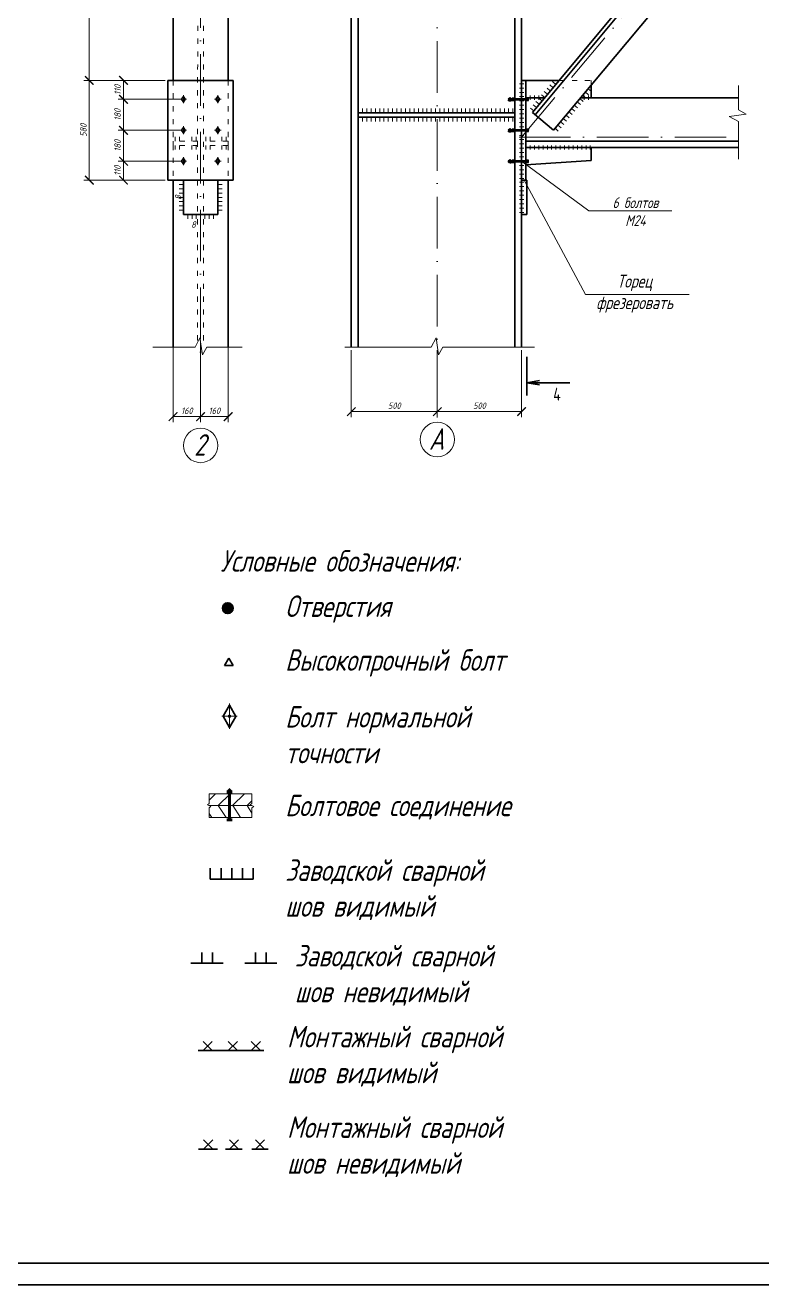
# Model space of a CAD drawing. Header units: millimetres. Extents: x 1665 to 4316, y 443 to 1647.
# Drawn here: x 1955.4 to 2126.7, y 1053 to 1345.9 of the extents above; entities that cross this region are included whole.
import ezdxf

# ---------------------------------------------------------------- set-up
doc = ezdxf.new("R2010")
doc.units = ezdxf.units.MM
for name, pattern in [('ACAD_ISO03W100', [30, 12, -18]), ('ACAD_ISO04W100', [30, 24, -3, 0, -3]), ('ACAD_ISO10W100', [18, 12, -3, 0, -3])]:
    doc.linetypes.add(name, pattern=pattern)
doc.layers.get('0').update_dxf_attribs({"lineweight": 18})
doc.styles.get("Standard").update_dxf_attribs({"font": 'romans.shx', "width": 0.75, "oblique": 15, "height": 1.5})
doc.dimstyles.new('ISO-25', dxfattribs={"dimtxt": 1.5, "dimasz": 2, "dimexe": 1.25, "dimexo": 0.625, "dimtad": 1, "dimtxsty": 'Standard', "dimblk": 'ARCHTICK', "dimcen": 2.5, "dimadec": 0, "dimazin": 0, "dimtfac": 1, "dimtmove": 0, "dimatfit": 3, "dimldrblk": 'NONE', "dimfxl": 1, "dimlwd": 18, "dimlwe": 18, "dimarcsym": 0})

# ---------------------------------------------------------------- blocks, each defined once
blk = doc.blocks.new('_ArchTick')
at = {"color": 0, "linetype": 'ByBlock', "const_width": 0.15}
blk.add_lwpolyline([(-0.5, -0.5), (0.5, 0.5)], dxfattribs=at)
blk = doc.blocks.new('*D229')
at = {"color": 0, "lineweight": 18, "transparency": 16777216}
for p, q in [((2031.23, 1270.35), (2031.23, 1254.77)), ((2051.23, 1270.35), (2051.23, 1254.77)), ((2031.23, 1256.02), (2051.23, 1256.02))]:
    blk.add_line(p, q, dxfattribs=at)
at = {"layer": 'Defpoints', "color": 0, "transparency": 16777216}
for p in [(2031.23, 1270.97), (2051.23, 1270.97), (2051.23, 1256.02)]:
    blk.add_point(p, dxfattribs=at)
at = {"color": 0, "lineweight": 18, "transparency": 16777216, "xscale": 2, "yscale": 2, "zscale": 2, "rotation": 180}
blk.add_blockref('_ArchTick', (2031.23, 1256.02), dxfattribs=at)
at = {"color": 0, "lineweight": 18, "transparency": 16777216, "xscale": 2, "yscale": 2, "zscale": 2}
blk.add_blockref('_ArchTick', (2051.23, 1256.02), dxfattribs=at)
at = {"color": 0, "transparency": 16777216, "insert": (2041.23, 1257.39), "char_height": 1.5, "attachment_point": 5}
blk.add_mtext('500', dxfattribs=at)
blk = doc.blocks.new('_None')
blk = doc.blocks.new('*D230')
at = {"color": 0, "lineweight": 18, "transparency": 16777216}
for p, q in [((2051.23, 1270.35), (2051.23, 1254.77)), ((2070.83, 1270.35), (2070.83, 1254.77)), ((2051.23, 1256.02), (2070.83, 1256.02))]:
    blk.add_line(p, q, dxfattribs=at)
at = {"layer": 'Defpoints', "color": 0, "transparency": 16777216}
for p in [(2051.23, 1270.97), (2070.83, 1270.97), (2070.83, 1256.02)]:
    blk.add_point(p, dxfattribs=at)
at = {"color": 0, "lineweight": 18, "transparency": 16777216, "xscale": 2, "yscale": 2, "zscale": 2, "rotation": 180}
blk.add_blockref('_ArchTick', (2051.23, 1256.02), dxfattribs=at)
at = {"color": 0, "lineweight": 18, "transparency": 16777216, "xscale": 2, "yscale": 2, "zscale": 2}
blk.add_blockref('_ArchTick', (2070.83, 1256.02), dxfattribs=at)
at = {"color": 0, "transparency": 16777216, "insert": (2061.03, 1257.39), "char_height": 1.5, "attachment_point": 5}
blk.add_mtext('500', dxfattribs=at)
blk = doc.blocks.new('*D237')
at = {"color": 0, "lineweight": 18, "transparency": 16777216}
for p, q in [((1991.55, 1328.65), (1976.99, 1328.65)), ((1978.24, 1328.65), (1978.24, 1321.45)), ((1991.55, 1321.45), (1976.99, 1321.45))]:
    blk.add_line(p, q, dxfattribs=at)
at = {"layer": 'Defpoints', "color": 0, "transparency": 16777216}
for p in [(1992.17, 1328.65), (1978.24, 1321.45), (1992.17, 1321.45)]:
    blk.add_point(p, dxfattribs=at)
at = {"color": 0, "lineweight": 18, "transparency": 16777216, "xscale": 2, "yscale": 2, "zscale": 2}
for p, rotation in [((1978.24, 1328.65), 90), ((1978.24, 1321.45), 270)]:
    blk.add_blockref('_ArchTick', p, dxfattribs=dict(at, rotation=rotation))
at = {"color": 0, "transparency": 16777216, "insert": (1976.86, 1325.05), "char_height": 1.5, "attachment_point": 5, "rotation": 90}
blk.add_mtext('180', dxfattribs=at)
blk = doc.blocks.new('*D238')
at = {"color": 0, "lineweight": 18, "transparency": 16777216}
for p, q in [((1990.79, 1314.25), (1976.99, 1314.25)), ((1978.24, 1314.25), (1978.24, 1309.85)), ((1987.95, 1309.85), (1976.99, 1309.85))]:
    blk.add_line(p, q, dxfattribs=at)
at = {"layer": 'Defpoints', "color": 0, "transparency": 16777216}
for p in [(1991.42, 1314.25), (1978.24, 1309.85), (1988.57, 1309.85)]:
    blk.add_point(p, dxfattribs=at)
at = {"color": 0, "lineweight": 18, "transparency": 16777216, "xscale": 2, "yscale": 2, "zscale": 2}
for p, rotation in [((1978.24, 1314.25), 90), ((1978.24, 1309.85), 270)]:
    blk.add_blockref('_ArchTick', p, dxfattribs=dict(at, rotation=rotation))
at = {"color": 0, "transparency": 16777216, "insert": (1976.86, 1312.05), "char_height": 1.5, "attachment_point": 5, "rotation": 90}
blk.add_mtext('110', dxfattribs=at)
blk = doc.blocks.new('*D239')
at = {"color": 0, "lineweight": 18, "transparency": 16777216}
for p, q in [((1987.95, 1333.05), (1976.99, 1333.05)), ((1978.24, 1328.65), (1978.24, 1333.05)), ((1987.95, 1328.65), (1976.99, 1328.65))]:
    blk.add_line(p, q, dxfattribs=at)
at = {"layer": 'Defpoints', "color": 0, "transparency": 16777216}
for p in [(1978.24, 1333.05), (1988.57, 1333.05), (1988.57, 1328.65)]:
    blk.add_point(p, dxfattribs=at)
at = {"color": 0, "lineweight": 18, "transparency": 16777216, "xscale": 2, "yscale": 2, "zscale": 2}
for p, rotation in [((1978.24, 1333.05), 90), ((1978.24, 1328.65), 270)]:
    blk.add_blockref('_ArchTick', p, dxfattribs=dict(at, rotation=rotation))
at = {"color": 0, "transparency": 16777216, "insert": (1976.86, 1330.85), "char_height": 1.5, "attachment_point": 5, "rotation": 90}
blk.add_mtext('110', dxfattribs=at)
blk = doc.blocks.new('*D240')
at = {"color": 0, "lineweight": 18, "transparency": 16777216}
for p, q in [((1987.95, 1333.05), (1969.03, 1333.05)), ((1970.28, 1333.05), (1970.28, 1309.85)), ((1987.95, 1309.85), (1969.03, 1309.85))]:
    blk.add_line(p, q, dxfattribs=at)
at = {"layer": 'Defpoints', "color": 0, "transparency": 16777216}
for p in [(1988.57, 1333.05), (1970.28, 1309.85), (1988.57, 1309.85)]:
    blk.add_point(p, dxfattribs=at)
at = {"color": 0, "lineweight": 18, "transparency": 16777216, "xscale": 2, "yscale": 2, "zscale": 2}
for p, rotation in [((1970.28, 1333.05), 90), ((1970.28, 1309.85), 270)]:
    blk.add_blockref('_ArchTick', p, dxfattribs=dict(at, rotation=rotation))
at = {"color": 0, "transparency": 16777216, "insert": (1968.91, 1321.45), "char_height": 1.5, "attachment_point": 5, "rotation": 90}
blk.add_mtext('580', dxfattribs=at)
blk = doc.blocks.new('*D241')
at = {"color": 0, "lineweight": 18, "transparency": 16777216}
for p, q in [((1991.55, 1321.45), (1976.99, 1321.45)), ((1978.24, 1321.45), (1978.24, 1314.25)), ((1991.55, 1314.25), (1976.99, 1314.25))]:
    blk.add_line(p, q, dxfattribs=at)
at = {"layer": 'Defpoints', "color": 0, "transparency": 16777216}
for p in [(1992.17, 1321.45), (1978.24, 1314.25), (1992.17, 1314.25)]:
    blk.add_point(p, dxfattribs=at)
at = {"color": 0, "lineweight": 18, "transparency": 16777216, "xscale": 2, "yscale": 2, "zscale": 2}
for p, rotation in [((1978.24, 1321.45), 90), ((1978.24, 1314.25), 270)]:
    blk.add_blockref('_ArchTick', p, dxfattribs=dict(at, rotation=rotation))
at = {"color": 0, "transparency": 16777216, "insert": (1976.86, 1317.85), "char_height": 1.5, "attachment_point": 5, "rotation": 90}
blk.add_mtext('180', dxfattribs=at)
blk = doc.blocks.new('*D250')
at = {"color": 0, "lineweight": 18, "transparency": 16777216}
for p, q in [((1996.17, 1272.56), (1996.17, 1253.6)), ((2002.57, 1272.56), (2002.57, 1253.6)), ((1996.17, 1254.85), (2002.57, 1254.85))]:
    blk.add_line(p, q, dxfattribs=at)
at = {"layer": 'Defpoints', "color": 0, "transparency": 16777216}
for p in [(1996.17, 1273.19), (2002.57, 1273.19), (2002.57, 1254.85)]:
    blk.add_point(p, dxfattribs=at)
at = {"color": 0, "lineweight": 18, "transparency": 16777216, "xscale": 2, "yscale": 2, "zscale": 2, "rotation": 180}
blk.add_blockref('_ArchTick', (1996.17, 1254.85), dxfattribs=at)
at = {"color": 0, "lineweight": 18, "transparency": 16777216, "xscale": 2, "yscale": 2, "zscale": 2}
blk.add_blockref('_ArchTick', (2002.57, 1254.85), dxfattribs=at)
at = {"color": 0, "transparency": 16777216, "insert": (1999.37, 1256.22), "char_height": 1.5, "attachment_point": 5}
blk.add_mtext('160', dxfattribs=at)
blk = doc.blocks.new('*D251')
at = {"color": 0, "lineweight": 18, "transparency": 16777216}
for p, q in [((1989.77, 1272.56), (1989.77, 1253.6)), ((1996.17, 1272.56), (1996.17, 1253.6)), ((1989.77, 1254.85), (1996.17, 1254.85))]:
    blk.add_line(p, q, dxfattribs=at)
at = {"layer": 'Defpoints', "color": 0, "transparency": 16777216}
for p in [(1989.77, 1273.19), (1996.17, 1273.19), (1996.17, 1254.85)]:
    blk.add_point(p, dxfattribs=at)
at = {"color": 0, "lineweight": 18, "transparency": 16777216, "xscale": 2, "yscale": 2, "zscale": 2, "rotation": 180}
blk.add_blockref('_ArchTick', (1989.77, 1254.85), dxfattribs=at)
at = {"color": 0, "lineweight": 18, "transparency": 16777216, "xscale": 2, "yscale": 2, "zscale": 2}
blk.add_blockref('_ArchTick', (1996.17, 1254.85), dxfattribs=at)
at = {"color": 0, "transparency": 16777216, "insert": (1992.97, 1256.22), "char_height": 1.5, "attachment_point": 5}
blk.add_mtext('160', dxfattribs=at)
blk = doc.blocks.new('*D252')
at = {"color": 0, "lineweight": 18, "transparency": 16777216}
for p, q in [((1987.95, 1423.77), (1969.03, 1423.77)), ((1970.28, 1423.77), (1970.28, 1333.05)), ((1987.95, 1333.05), (1969.03, 1333.05))]:
    blk.add_line(p, q, dxfattribs=at)
at = {"layer": 'Defpoints', "color": 0, "transparency": 16777216}
for p in [(1988.57, 1423.77), (1970.28, 1333.05), (1988.57, 1333.05)]:
    blk.add_point(p, dxfattribs=at)
at = {"color": 0, "lineweight": 18, "transparency": 16777216, "xscale": 2, "yscale": 2, "zscale": 2}
for p, rotation in [((1970.28, 1423.77), 90), ((1970.28, 1333.05), 270)]:
    blk.add_blockref('_ArchTick', p, dxfattribs=dict(at, rotation=rotation))
at = {"color": 0, "transparency": 16777216, "insert": (1968.91, 1378.41), "char_height": 1.5, "attachment_point": 5, "rotation": 90}
blk.add_mtext('2268', dxfattribs=at)

msp = doc.modelspace()

# ---------------------------------------------------------------- hatches: boundary and pattern name
h = msp.add_hatch(color=256)
h.dxf.hatch_style = 1
h.paths.add_polyline_path([(2002.482, 1210.308), (2002.482, 1211.558, 0.4142136), (2001.232, 1210.308)], flags=16)
h.paths.add_polyline_path([(2003.732, 1210.308, 1), (2001.232, 1210.308)], flags=17)
h.paths.add_polyline_path([(2002.482, 1211.558, 0.4142136), (2001.232, 1210.308, 0.4142136), (2002.482, 1209.058)], flags=17)
h.paths.add_polyline_path([(2003.732, 1210.308, 1), (2001.232, 1210.308, 1)])
h = msp.add_hatch(color=256)
h.dxf.hatch_style = 1
h.paths.add_polyline_path([(2002.482, 1211.558, 0.4142136), (2001.232, 1210.308), (2002.482, 1210.308)])
h.paths.add_polyline_path([(2002.482, 1211.558), (2002.482, 1210.308), (2003.732, 1210.308, 0.4142136)])
h.paths.add_polyline_path([(2002.482, 1210.308), (2001.232, 1210.308, 0.4142136), (2002.482, 1209.058)])
h = msp.add_hatch(color=256)
h.dxf.hatch_style = 1
h.paths.add_polyline_path([(2003.732, 1210.308, 0.4142136), (2002.482, 1211.558), (2002.482, 1209.058, 0.4142136)])
h = msp.add_hatch(color=256)
h.dxf.hatch_style = 1
h.paths.add_polyline_path([(2002.905, 1185.469, 0.4093907), (2002.602, 1185.161), (2002.905, 1185.161)])
h.paths.add_polyline_path([(2002.905, 1185.469), (2002.905, 1185.161), (2003.219, 1185.161, 0.4190529)])
h.paths.add_polyline_path([(2002.905, 1185.161), (2002.602, 1185.161, 0.4093907), (2002.905, 1184.852)])
h.paths.add_polyline_path([(2003.219, 1185.161), (2002.905, 1185.161), (2002.905, 1184.852, 0.4190529)])
h = msp.add_hatch()
h.set_pattern_fill('ANSI31', color=256, scale=0.75)
h.set_pattern_definition([(45, (385.0657, -366.598), (-1.683798, 1.683798), [])])
h.paths.add_polyline_path([(2002.901, 1167.166), (1998.175, 1167.166), (1998.175, 1164.402), (2002.901, 1164.402)])
h.paths.add_polyline_path([(2008.128, 1167.166), (2002.901, 1167.166), (2002.901, 1164.402), (2008.128, 1164.402)])

# ---------------------------------------------------------------- linework, layer by layer
at = {"linetype": 'ACAD_ISO10W100'}
for p, q in [((2051.226, 1450.742), (2051.226, 1253.537)), ((1996.173, 1447.773), (1996.173, 1252.15)), ((2070.826, 1319.853), (2102.924, 1358.106))]:
    msp.add_line(p, q, dxfattribs=at)
at = {"linetype": 'ACAD_ISO03W100', "ltscale": 0.1}
for p, q in [((1995.533, 1447.773), (1995.466, 1272.082)), ((1996.813, 1447.773), (1996.813, 1272.082)), ((1989.773, 1333.053), (1989.773, 1309.853)), ((2002.573, 1333.053), (2002.573, 1309.853)), ((2079.571, 1333.053), (2087.026, 1333.053)), ((1995.533, 1318.941), (1989.773, 1318.941)), ((2002.573, 1318.941), (1996.813, 1318.941)), ((1995.533, 1317.941), (1989.773, 1317.941)), ((2002.573, 1317.941), (1996.813, 1317.941))]:
    msp.add_line(p, q, dxfattribs=at)
at = {"lineweight": 30}
for p, q in [((2031.226, 1270.973), (2031.226, 1447.773)), ((2032.826, 1270.973), (2032.826, 1447.773)), ((2069.226, 1447.773), (2069.226, 1270.973)), ((2070.826, 1447.773), (2070.826, 1270.973)), ((1989.773, 1423.773), (1989.773, 1333.053)), ((2002.573, 1423.773), (2002.573, 1333.053)), ((2073.345, 1325.587), (2115.393, 1376.01)), ((2073.96, 1325.073), (2116.006, 1375.495)), ((2078.256, 1321.482), (2120.295, 1371.896)), ((2003.773, 1333.053), (1988.573, 1333.053)), ((1988.573, 1333.053), (1988.573, 1309.853)), ((2003.773, 1309.853), (2003.773, 1333.053)), ((2071.826, 1333.053), (2070.826, 1333.053)), ((2071.826, 1309.853), (2071.826, 1333.053)), ((2071.826, 1333.053), (2079.571, 1333.053)), ((2087.026, 1332), (2087.026, 1329.029)), ((2071.826, 1329.029), (2076.215, 1329.029)), ((2084.549, 1329.029), (2121.298, 1329.029)), ((2069.226, 1325.482), (2032.826, 1325.482)), ((2069.226, 1324.482), (2032.826, 1324.482)), ((2078.256, 1321.482), (2073.345, 1325.587)), ((2071.826, 1318.941), (2121.298, 1318.941)), ((2071.826, 1317.441), (2121.298, 1317.441)), ((2087.026, 1317.441), (2087.026, 1314.397)), ((2087.026, 1314.397), (2071.826, 1313.441)), ((1988.573, 1309.853), (2003.773, 1309.853)), ((1989.773, 1309.853), (1989.773, 1270.973)), ((1990.173, 1309.853), (2002.173, 1309.853)), ((1992.173, 1309.853), (2000.173, 1309.853)), ((1992.173, 1301.853), (1992.173, 1309.853)), ((2000.173, 1309.853), (2000.173, 1301.853)), ((2002.573, 1309.853), (2002.573, 1270.973)), ((2070.826, 1309.853), (2072.026, 1309.853)), ((2072.026, 1301.853), (2072.026, 1309.853)), ((2000.173, 1301.853), (1992.173, 1301.853)), ((2072.026, 1301.853), (2070.826, 1301.853)), ((2072.026, 1259.748), (2072.026, 1268.748)), ((2072.026, 1262.748), (2075.03, 1263.278)), ((2072.026, 1262.748), (2082.026, 1262.748)), ((2072.026, 1262.748), (2075.03, 1262.219)), ((2002.727, 1198.691), (2001.727, 1196.959)), ((2003.727, 1196.959), (2002.727, 1198.691)), ((2001.727, 1196.959), (2003.727, 1196.959)), ((2002.905, 1187.759), (2001.405, 1185.161)), ((2004.401, 1185.158), (2002.905, 1187.759)), ((2001.405, 1185.161), (2002.901, 1182.56)), ((2002.901, 1182.56), (2004.401, 1185.158)), ((1998.431, 1149.825), (1998.431, 1147.325)), ((2000.931, 1149.825), (2000.931, 1147.325)), ((2003.431, 1149.825), (2003.431, 1147.325)), ((2005.931, 1149.825), (2005.931, 1147.325)), ((2008.431, 1149.825), (2008.431, 1147.325)), ((1998.431, 1147.325), (2008.431, 1147.325)), ((1996.434, 1130.251), (1996.434, 1127.751)), ((1998.934, 1130.251), (1998.934, 1127.751)), ((2008.934, 1130.251), (2008.934, 1127.751)), ((2011.434, 1130.251), (2011.434, 1127.751)), ((1993.934, 1127.751), (2001.434, 1127.751)), ((2006.434, 1127.751), (2013.934, 1127.751)), ((1995.596, 1107.444), (2010.895, 1107.444)), ((1996.762, 1109.565), (1998.883, 1107.444)), ((1998.883, 1109.565), (1996.762, 1107.444)), ((2002.607, 1109.565), (2004.728, 1107.444)), ((2004.728, 1109.565), (2002.607, 1107.444)), ((2007.956, 1109.565), (2010.077, 1107.444)), ((2010.077, 1109.565), (2007.956, 1107.444)), ((1995.719, 1084.523), (2000.093, 1084.523)), ((1996.885, 1086.644), (1999.006, 1084.523)), ((1999.006, 1086.644), (1996.885, 1084.523)), ((2001.994, 1084.523), (2005.819, 1084.523)), ((2002.879, 1086.644), (2005.001, 1084.523)), ((2005.001, 1086.644), (2002.879, 1084.523)), ((2008.055, 1084.523), (2011.88, 1084.523)), ((2008.94, 1086.644), (2011.062, 1084.523)), ((2011.062, 1086.644), (2008.94, 1084.523)), ((2501.02, 1057.955), (1685.02, 1057.955))]:
    msp.add_line(p, q, dxfattribs=at)
at = {"lineweight": 20, "ltscale": 0.1}
msp.add_line((2087.026, 1333.053), (2087.026, 1332), dxfattribs=at)
for p, q in [((2070.326, 1332.268), (2071.326, 1332.268)), ((2070.326, 1331.268), (2071.326, 1331.268)), ((2070.326, 1330.268), (2071.326, 1330.268)), ((2076.875, 1329.819), (2076.107, 1330.46)), ((2077.515, 1330.587), (2076.748, 1331.229)), ((2078.155, 1331.355), (2077.388, 1331.997)), ((2078.796, 1332.123), (2078.029, 1332.765)), ((2086.42, 1329.712), (2085.653, 1330.353)), ((2087.061, 1330.48), (2086.293, 1331.121)), ((2121.298, 1331.837), (2121.298, 1326.23)), ((2003.773, 1321.453), (2003.773, 1328.253)), ((2070.326, 1329.268), (2071.326, 1329.268)), ((2070.326, 1328.268), (2071.326, 1328.268)), ((2070.326, 1327.268), (2071.326, 1327.268)), ((2072.824, 1328.529), (2072.824, 1329.529)), ((2074.313, 1326.747), (2073.546, 1327.388)), ((2073.824, 1328.529), (2073.824, 1329.529)), ((2073.824, 1328.529), (2073.824, 1329.529)), ((2074.953, 1327.515), (2074.186, 1328.156)), ((2074.824, 1328.529), (2074.824, 1329.529)), ((2075.594, 1328.283), (2074.826, 1328.924)), ((2076.234, 1329.051), (2075.467, 1329.692)), ((2083.858, 1326.64), (2083.091, 1327.281)), ((2084.499, 1327.408), (2083.732, 1328.049)), ((2085.139, 1328.176), (2084.372, 1328.817)), ((2085.78, 1328.944), (2085.013, 1329.585)), ((2085.422, 1328.529), (2085.422, 1329.529)), ((2085.422, 1328.529), (2085.422, 1329.529)), ((2086.422, 1328.529), (2086.422, 1329.529)), ((2033.826, 1325.482), (2033.826, 1326.482)), ((2033.826, 1323.482), (2033.826, 1324.482)), ((2034.826, 1325.482), (2034.826, 1326.482)), ((2034.826, 1323.482), (2034.826, 1324.482)), ((2035.826, 1325.482), (2035.826, 1326.482)), ((2035.826, 1323.482), (2035.826, 1324.482)), ((2036.826, 1325.482), (2036.826, 1326.482)), ((2036.826, 1323.482), (2036.826, 1324.482)), ((2037.826, 1325.482), (2037.826, 1326.482)), ((2037.826, 1323.482), (2037.826, 1324.482)), ((2038.826, 1325.482), (2038.826, 1326.482)), ((2038.826, 1323.482), (2038.826, 1324.482)), ((2039.826, 1325.482), (2039.826, 1326.482)), ((2039.826, 1323.482), (2039.826, 1324.482)), ((2040.826, 1325.482), (2040.826, 1326.482)), ((2040.826, 1323.482), (2040.826, 1324.482)), ((2041.826, 1325.482), (2041.826, 1326.482)), ((2041.826, 1323.482), (2041.826, 1324.482)), ((2042.826, 1325.482), (2042.826, 1326.482)), ((2042.826, 1323.482), (2042.826, 1324.482)), ((2043.826, 1325.482), (2043.826, 1326.482)), ((2043.826, 1323.482), (2043.826, 1324.482)), ((2044.826, 1325.482), (2044.826, 1326.482)), ((2044.826, 1323.482), (2044.826, 1324.482)), ((2045.826, 1325.482), (2045.826, 1326.482)), ((2045.826, 1323.482), (2045.826, 1324.482)), ((2046.826, 1325.482), (2046.826, 1326.482)), ((2046.826, 1323.482), (2046.826, 1324.482)), ((2047.826, 1325.482), (2047.826, 1326.482)), ((2047.826, 1323.482), (2047.826, 1324.482)), ((2048.826, 1325.482), (2048.826, 1326.482)), ((2048.826, 1323.482), (2048.826, 1324.482)), ((2049.826, 1325.482), (2049.826, 1326.482)), ((2049.826, 1323.482), (2049.826, 1324.482)), ((2050.826, 1325.482), (2050.826, 1326.482)), ((2050.826, 1323.482), (2050.826, 1324.482)), ((2051.826, 1325.482), (2051.826, 1326.482)), ((2051.826, 1323.482), (2051.826, 1324.482)), ((2052.826, 1325.482), (2052.826, 1326.482)), ((2052.826, 1323.482), (2052.826, 1324.482)), ((2053.826, 1325.482), (2053.826, 1326.482)), ((2053.826, 1323.482), (2053.826, 1324.482)), ((2054.826, 1325.482), (2054.826, 1326.482)), ((2054.826, 1323.482), (2054.826, 1324.482)), ((2055.826, 1325.482), (2055.826, 1326.482)), ((2055.826, 1323.482), (2055.826, 1324.482)), ((2056.826, 1325.482), (2056.826, 1326.482)), ((2056.826, 1323.482), (2056.826, 1324.482)), ((2057.826, 1325.482), (2057.826, 1326.482)), ((2057.826, 1323.482), (2057.826, 1324.482)), ((2058.826, 1325.482), (2058.826, 1326.482)), ((2058.826, 1323.482), (2058.826, 1324.482)), ((2059.826, 1325.482), (2059.826, 1326.482)), ((2059.826, 1323.482), (2059.826, 1324.482)), ((2060.826, 1325.482), (2060.826, 1326.482)), ((2060.826, 1323.482), (2060.826, 1324.482)), ((2061.826, 1325.482), (2061.826, 1326.482)), ((2061.826, 1323.482), (2061.826, 1324.482)), ((2062.826, 1325.482), (2062.826, 1326.482)), ((2062.826, 1323.482), (2062.826, 1324.482)), ((2063.826, 1325.482), (2063.826, 1326.482)), ((2063.826, 1323.482), (2063.826, 1324.482)), ((2064.826, 1325.482), (2064.826, 1326.482)), ((2064.826, 1323.482), (2064.826, 1324.482)), ((2065.826, 1325.482), (2065.826, 1326.482)), ((2065.826, 1323.482), (2065.826, 1324.482)), ((2066.826, 1325.482), (2066.826, 1326.482)), ((2066.826, 1323.482), (2066.826, 1324.482)), ((2067.826, 1325.482), (2067.826, 1326.482)), ((2067.826, 1323.482), (2067.826, 1324.482)), ((2068.826, 1325.482), (2068.826, 1326.482)), ((2068.826, 1323.482), (2068.826, 1324.482)), ((2070.326, 1326.268), (2071.326, 1326.268)), ((2070.326, 1325.268), (2071.326, 1325.268)), ((2070.326, 1324.268), (2071.326, 1324.268)), ((2071.826, 1325.982), (2071.826, 1326.982)), ((2073.672, 1325.979), (2072.905, 1326.62)), ((2081.297, 1323.568), (2080.529, 1324.209)), ((2081.937, 1324.336), (2081.17, 1324.977)), ((2082.578, 1325.104), (2081.81, 1325.745)), ((2083.218, 1325.872), (2082.451, 1326.513)), ((2123.059, 1325.195), (2119.088, 1324.62)), ((2119.088, 1324.62), (2121.298, 1323.521)), ((2121.298, 1326.23), (2123.059, 1325.195)), ((2070.326, 1323.268), (2071.326, 1323.268)), ((2070.326, 1322.268), (2071.326, 1322.268)), ((2070.326, 1321.268), (2071.326, 1321.268)), ((2072.626, 1321.521), (2071.026, 1321.521)), ((2071.826, 1322.982), (2071.826, 1323.982)), ((2079.375, 1321.264), (2078.608, 1321.905)), ((2080.016, 1322.032), (2079.249, 1322.673)), ((2080.656, 1322.8), (2079.889, 1323.441)), ((2121.298, 1323.521), (2121.298, 1314.726)), ((1989.773, 1318.941), (1989.773, 1317.941)), ((1990.267, 1318.941), (1990.267, 1319.941)), ((1991.267, 1318.941), (1991.267, 1319.941)), ((1994.151, 1318.941), (1994.151, 1319.941)), ((1995.151, 1318.941), (1995.151, 1319.941)), ((1997.391, 1318.941), (1997.391, 1319.941)), ((1998.391, 1318.941), (1998.391, 1319.941)), ((2001.087, 1318.941), (2001.087, 1319.941)), ((2002.087, 1318.941), (2002.087, 1319.941)), ((2002.573, 1318.941), (2002.573, 1317.941)), ((2070.326, 1320.268), (2071.326, 1320.268)), ((2070.326, 1319.268), (2071.326, 1319.268)), ((2070.326, 1318.268), (2071.326, 1318.268)), ((1990.267, 1316.941), (1990.267, 1317.941)), ((1991.267, 1316.941), (1991.267, 1317.941)), ((1994.151, 1316.941), (1994.151, 1317.941)), ((1995.151, 1316.941), (1995.151, 1317.941)), ((1997.391, 1316.941), (1997.391, 1317.941)), ((1998.391, 1316.941), (1998.391, 1317.941)), ((2001.087, 1316.941), (2001.087, 1317.941)), ((2002.087, 1316.941), (2002.087, 1317.941)), ((2070.326, 1317.268), (2071.326, 1317.268)), ((2070.326, 1316.268), (2071.326, 1316.268)), ((2072.824, 1316.941), (2072.824, 1317.941)), ((2073.824, 1316.941), (2073.824, 1317.941)), ((2073.824, 1316.941), (2073.824, 1317.941)), ((2074.824, 1316.941), (2074.824, 1317.941)), ((2075.824, 1316.941), (2075.824, 1317.941)), ((2076.824, 1316.941), (2076.824, 1317.941)), ((2076.824, 1316.941), (2076.824, 1317.941)), ((2077.824, 1316.941), (2077.824, 1317.941)), ((2077.824, 1316.941), (2077.824, 1317.941)), ((2078.824, 1316.941), (2078.824, 1317.941)), ((2079.824, 1316.941), (2079.824, 1317.941)), ((2080.824, 1316.941), (2080.824, 1317.941)), ((2081.824, 1316.941), (2081.824, 1317.941)), ((2082.824, 1316.941), (2082.824, 1317.941)), ((2083.824, 1316.941), (2083.824, 1317.941)), ((2084.824, 1316.941), (2084.824, 1317.941)), ((2085.824, 1316.941), (2085.824, 1317.941)), ((2086.824, 1316.941), (2086.824, 1317.941)), ((2070.326, 1315.268), (2071.326, 1315.268)), ((2070.326, 1314.268), (2071.326, 1314.268)), ((2070.326, 1313.268), (2071.326, 1313.268)), ((2070.826, 1314.268), (2086.451, 1302.744)), ((2070.326, 1312.268), (2071.326, 1312.268)), ((2070.326, 1311.268), (2071.326, 1311.268)), ((2070.326, 1310.268), (2071.326, 1310.268)), ((2071.426, 1309.853), (2085.685, 1283.277)), ((1991.173, 1308.853), (1992.173, 1308.853)), ((1991.173, 1307.853), (1992.173, 1307.853)), ((1991.173, 1306.853), (1992.173, 1306.853)), ((2000.173, 1308.853), (2001.173, 1308.853)), ((2000.173, 1307.853), (2001.173, 1307.853)), ((2000.173, 1306.853), (2001.173, 1306.853)), ((2070.326, 1309.353), (2071.326, 1309.353)), ((2070.326, 1308.353), (2071.326, 1308.353)), ((2070.326, 1307.353), (2071.326, 1307.353)), ((1991.173, 1305.853), (1992.173, 1305.853)), ((1991.173, 1304.853), (1992.173, 1304.853)), ((1991.173, 1303.853), (1992.173, 1303.853)), ((2000.173, 1305.853), (2001.173, 1305.853)), ((2000.173, 1304.853), (2001.173, 1304.853)), ((2000.173, 1303.853), (2001.173, 1303.853)), ((2070.326, 1306.353), (2071.326, 1306.353)), ((2070.326, 1305.353), (2071.326, 1305.353)), ((2070.326, 1304.353), (2071.326, 1304.353)), ((1991.173, 1302.853), (1992.173, 1302.853)), ((1993.173, 1300.853), (1993.173, 1301.853)), ((1994.173, 1300.853), (1994.173, 1301.853)), ((1995.173, 1300.853), (1995.173, 1301.853)), ((1996.173, 1300.853), (1996.173, 1301.853)), ((1997.173, 1300.853), (1997.173, 1301.853)), ((1998.173, 1300.853), (1998.173, 1301.853)), ((1999.173, 1300.853), (1999.173, 1301.853)), ((2000.173, 1302.853), (2001.173, 1302.853)), ((2070.326, 1303.353), (2071.326, 1303.353)), ((2070.326, 1302.353), (2071.326, 1302.353)), ((2086.451, 1302.744), (2105.811, 1302.744)), ((2085.685, 1283.277), (2109.812, 1283.277)), ((1996.017, 1273.19), (1994.915, 1270.973)), ((1996.592, 1269.218), (1996.017, 1273.19)), ((2050.938, 1273.19), (2049.837, 1270.973)), ((2051.514, 1269.218), (2050.938, 1273.19)), ((1985.024, 1270.973), (1994.915, 1270.973)), ((1997.628, 1270.98), (1996.592, 1269.218)), ((1997.624, 1270.973), (2005.872, 1270.973)), ((2029.711, 1270.973), (2049.837, 1270.973)), ((2052.549, 1270.98), (2051.514, 1269.218)), ((2052.545, 1270.973), (2073.823, 1270.973)), ((2002.905, 1188.113), (2002.905, 1182.282)), ((2001.108, 1185.161), (2004.713, 1185.161)), ((1998.175, 1167.166), (2008.128, 1167.166)), ((1998.175, 1164.888), (1998.175, 1167.166)), ((2002.901, 1167.166), (2001.485, 1167.166)), ((2001.485, 1167.166), (2004.274, 1167.166)), ((2008.128, 1167.166), (2008.128, 1164.888)), ((1998.175, 1164.888), (1997.765, 1164.601)), ((1997.765, 1164.601), (1998.584, 1164.204)), ((1998.175, 1164.402), (2008.128, 1164.402)), ((1998.584, 1164.204), (1998.175, 1163.917)), ((1998.175, 1161.639), (1998.175, 1163.917)), ((2000.278, 1164.402), (2002.091, 1161.639)), ((2003.645, 1164.402), (2005.457, 1161.639)), ((2006.985, 1164.402), (2008.128, 1162.658)), ((2008.128, 1164.888), (2007.719, 1164.601)), ((2007.719, 1164.601), (2008.538, 1164.204)), ((2008.538, 1164.204), (2008.128, 1163.917)), ((2008.128, 1163.917), (2008.128, 1161.639)), ((1998.175, 1162.593), (1998.801, 1161.639)), ((2008.128, 1161.639), (1998.175, 1161.639)), ((2001.485, 1161.639), (2004.274, 1161.639))]:
    msp.add_line(p, q)
at = {"linetype": 'ACAD_ISO04W100', "ltscale": 0.01}
for p, q in [((1991.419, 1328.653), (1992.927, 1328.653)), ((1992.173, 1329.595), (1992.173, 1327.768)), ((1999.419, 1328.653), (2000.927, 1328.653)), ((2000.173, 1329.595), (2000.173, 1327.768)), ((1991.419, 1321.453), (1992.927, 1321.453)), ((1992.173, 1322.395), (1992.173, 1320.568)), ((1999.419, 1321.453), (2000.927, 1321.453)), ((2000.173, 1322.395), (2000.173, 1320.568)), ((1991.419, 1314.253), (1992.927, 1314.253)), ((1992.173, 1315.195), (1992.173, 1313.368)), ((1999.419, 1314.253), (2000.927, 1314.253)), ((2000.173, 1315.195), (2000.173, 1313.368)), ((2001.107, 1210.308), (2003.857, 1210.308)), ((2002.482, 1211.683), (2002.482, 1208.933))]:
    msp.add_line(p, q, dxfattribs=at)
at = {"lineweight": 25}
for p, q in [((1992.173, 1329.403), (1991.673, 1328.653)), ((1991.673, 1328.653), (1992.173, 1327.903)), ((1992.673, 1328.653), (1992.173, 1329.403)), ((1992.173, 1327.903), (1992.673, 1328.653)), ((2000.173, 1329.403), (1999.673, 1328.653)), ((1999.673, 1328.653), (2000.173, 1327.903)), ((2000.673, 1328.653), (2000.173, 1329.403)), ((2000.173, 1327.903), (2000.673, 1328.653)), ((1992.173, 1322.203), (1991.673, 1321.453)), ((1991.673, 1321.453), (1992.173, 1320.703)), ((1992.673, 1321.453), (1992.173, 1322.203)), ((1992.173, 1320.703), (1992.673, 1321.453)), ((2000.173, 1322.203), (1999.673, 1321.453)), ((1999.673, 1321.453), (2000.173, 1320.703)), ((2000.673, 1321.453), (2000.173, 1322.203)), ((2000.173, 1320.703), (2000.673, 1321.453)), ((1992.173, 1315.003), (1991.673, 1314.253)), ((1991.673, 1314.253), (1992.173, 1313.503)), ((1992.673, 1314.253), (1992.173, 1315.003)), ((1992.173, 1313.503), (1992.673, 1314.253)), ((2000.173, 1315.003), (1999.673, 1314.253)), ((1999.673, 1314.253), (2000.173, 1313.503)), ((2000.673, 1314.253), (2000.173, 1315.003)), ((2000.173, 1313.503), (2000.673, 1314.253))]:
    msp.add_line(p, q, dxfattribs=at)
at = {"lineweight": 50}
for p, q in [((2067.696, 1328.653), (2072.483, 1328.653)), ((2067.819, 1328.999), (2068.512, 1328.306)), ((2067.819, 1328.319), (2068.499, 1328.999)), ((2068.864, 1329.062), (2068.864, 1328.19)), ((2072.12, 1329.062), (2072.12, 1328.19)), ((2067.696, 1321.453), (2072.483, 1321.453)), ((2067.819, 1321.799), (2068.512, 1321.106)), ((2067.819, 1321.119), (2068.499, 1321.799)), ((2068.864, 1321.862), (2068.864, 1320.99)), ((2072.12, 1321.862), (2072.12, 1320.99)), ((2067.696, 1314.253), (2072.483, 1314.253)), ((2067.819, 1314.599), (2068.512, 1313.906)), ((2067.819, 1313.919), (2068.499, 1314.599)), ((2068.864, 1314.662), (2068.864, 1313.79)), ((2072.12, 1314.662), (2072.12, 1313.79))]:
    msp.add_line(p, q, dxfattribs=at)
at = {"linetype": 'ACAD_ISO10W100', "lineweight": 18}
msp.add_line((2070.244, 1319.853), (2121.298, 1319.853), dxfattribs=at)
at = {"lineweight": 60}
for p, q in [((2002.901, 1167.607), (2002.301, 1167.607)), ((2002.301, 1167.607), (2003.501, 1167.607)), ((2002.688, 1168.189), (2003.113, 1167.765)), ((2003.113, 1168.189), (2002.688, 1167.765)), ((2002.901, 1168.18), (2002.901, 1160.746)), ((2002.301, 1161.127), (2003.501, 1161.127))]:
    msp.add_line(p, q, dxfattribs=at)
at = {"lineweight": -2}
for p, q in [((2506.02, 1052.955), (1665.02, 1052.955)), ((1665.02, 1052.955), (2506.02, 1052.955))]:
    msp.add_line(p, q, dxfattribs=at)
for centre, radius in [((1996.173, 1248.15), 4), ((2051.226, 1249.537), 4), ((2002.911, 1185.161), 0.308)]:
    msp.add_circle(centre, radius)
at = {"lineweight": 30}
msp.add_circle((2002.482, 1210.308), 1.25, dxfattribs=at)

# ---------------------------------------------------------------- texts
at = {"insert": (1990.235, 1305.25), "char_height": 1.5, "attachment_point": 1, "rotation": 90}
msp.add_mtext_dynamic_manual_height_columns('8', width=3.52541, gutter_width=7.5, heights=[0], dxfattribs=at)
for s, width, gutter_width, heights, insert, char_height, attachment_point in [('6 болтов \\PМ24 ', 28.04106, 12.5, [0], (2097.32, 1302.532), 2.5, 5), ('8', 3.52541, 7.5, [0], (1993.981, 1300.277), 1.5, 1), ('Торец \\Pфрезеровать', 23.1755, 7.5, [0], (2097.136, 1283.451), 3, 5), ('{\\Q0;4}', 2.98274, 7.5, [3], (2078.201, 1261.56), 3, 1), ('А', 8.20492, 7.5, [0], (2051.048, 1249.65), 5, 5), ('2', 8.20492, 7.5, [0], (1995.995, 1248.262), 5, 5), ('Условные обозначения:', 72.24473, 12.5, [0], (2000.812, 1223.804), 5, 1), ('Отверстия', 58.4852, 12.5, [0], (2015.849, 1213.269), 5, 1), ('Высокопрочный болт', 63.76257, 12.5, [0], (2015.849, 1200.747), 5, 1), ('Болт нормальной точности', 58.4852, 12.5, [0], (2015.849, 1187.558), 5, 1), ('Болтовое соединение', 67.19455, 12.5, [0], (2015.849, 1166.935), 5, 1), ('Заводской сварной шов видимый', 58.4852, 12.5, [0], (2015.849, 1151.887), 5, 1), ('Заводской сварной шов невидимый', 58.4852, 12.5, [0], (2018.08, 1131.989), 5, 1), ('Монтажный сварной шов видимый', 60.51405, 12.5, [0], (2016.289, 1113.168), 5, 1), ('Монтажный сварной шов невидимый', 60.51405, 12.5, [0], (2016.289, 1092.115), 5, 1)]:
    msp.add_mtext_dynamic_manual_height_columns(s, width=width, gutter_width=gutter_width, heights=heights, dxfattribs=dict(insert=insert, char_height=char_height, attachment_point=attachment_point))

# ---------------------------------------------------------------- dimensions: what is measured, and where the dimension line sits
for base, p1, p2, text, picture, middle in [((1970.284, 1333.053), (1988.573, 1423.773), (1988.573, 1333.053), '2268', '*D252', (1968.909, 1378.413)), ((1970.284, 1309.853), (1988.573, 1333.053), (1988.573, 1309.853), '580', '*D240', (1968.909, 1321.453)), ((1978.235, 1333.053), (1988.573, 1328.653), (1988.573, 1333.053), '110', '*D239', (1976.86, 1330.853)), ((1978.235, 1321.453), (1992.173, 1328.653), (1992.173, 1321.453), '180', '*D237', (1976.86, 1325.053)), ((1978.235, 1314.253), (1992.173, 1321.453), (1992.173, 1314.253), '180', '*D241', (1976.86, 1317.853)), ((1978.235, 1309.853), (1991.419, 1314.253), (1988.573, 1309.853), '110', '*D238', (1976.86, 1312.053))]:
    dim = msp.add_linear_dim(base=base, p1=p1, p2=p2, angle=90, text=text, dimstyle='ISO-25')
    dim.commit()
    dim.dimension.update_dxf_attribs({"geometry": picture, "text_midpoint": middle})
for base, p1, p2, text, picture, middle in [((1996.173, 1254.848), (1989.773, 1273.19), (1996.173, 1273.19), '160', '*D251', (1992.973, 1256.223)), ((2002.573, 1254.848), (1996.173, 1273.19), (2002.573, 1273.19), '160', '*D250', (1999.373, 1256.223)), ((2051.226, 1256.017), (2031.226, 1270.973), (2051.226, 1270.973), '500', '*D229', (2041.226, 1257.392)), ((2070.826, 1256.017), (2051.226, 1270.973), (2070.826, 1270.973), '500', '*D230', (2061.026, 1257.392))]:
    dim = msp.add_linear_dim(base=base, p1=p1, p2=p2, text=text, dimstyle='ISO-25')
    dim.commit()
    dim.dimension.update_dxf_attribs({"geometry": picture, "text_midpoint": middle})

doc.saveas('drawing.dxf')
